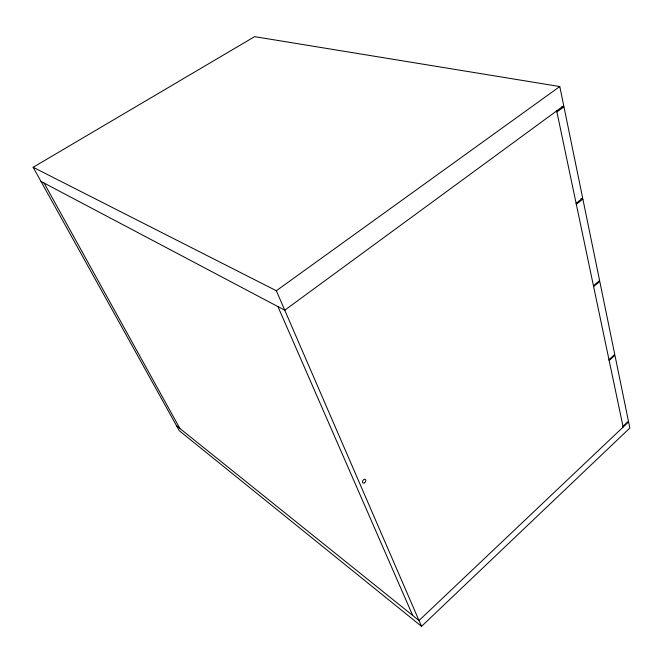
<?xml version="1.0" encoding="UTF-8"?>
<svg xmlns="http://www.w3.org/2000/svg" width="663" height="663" viewBox="0 0 663 663"><rect width="100%" height="100%" fill="white"/><g stroke="black" fill="none" stroke-linecap="round" stroke-linejoin="round"><path stroke-width="0.99" d="M40.998 181.422L284.759 310.193L563.732 105.732L559.787 86.538L254.617 36.647L33.15 167.283L179.283 430.718L421.527 626.353L629.85 428.008L628.599 421.9L419.016 620.543L176.549 425.779M623.005 426.384L628.458 421.212L614.924 355.244L609.148 360.448M608.99 359.694L614.767 354.49L599.766 281.385L593.625 286.607M593.451 285.77L599.592 280.54L582.876 199.074L580.887 198.535M576.122 203.35L582.686 198.138L563.948 106.793L561.909 106.42M576.321 204.287L582.876 199.074M556.912 111.948L563.948 106.793M33.15 167.283L276.338 290.734L559.787 86.538M44.098 183.063L179.872 428.447M277.938 306.588L412.709 615.471M276.338 290.734L421.527 626.353M556.688 110.895L623.145 427.063M364.343 482.896A2.122 1.417 -57.2 0 0 365.479 479.54A2.122 1.417 -57.2 0 0 362.628 481.081A2.122 1.417 -57.2 0 0 364.343 482.896"/></g></svg>
